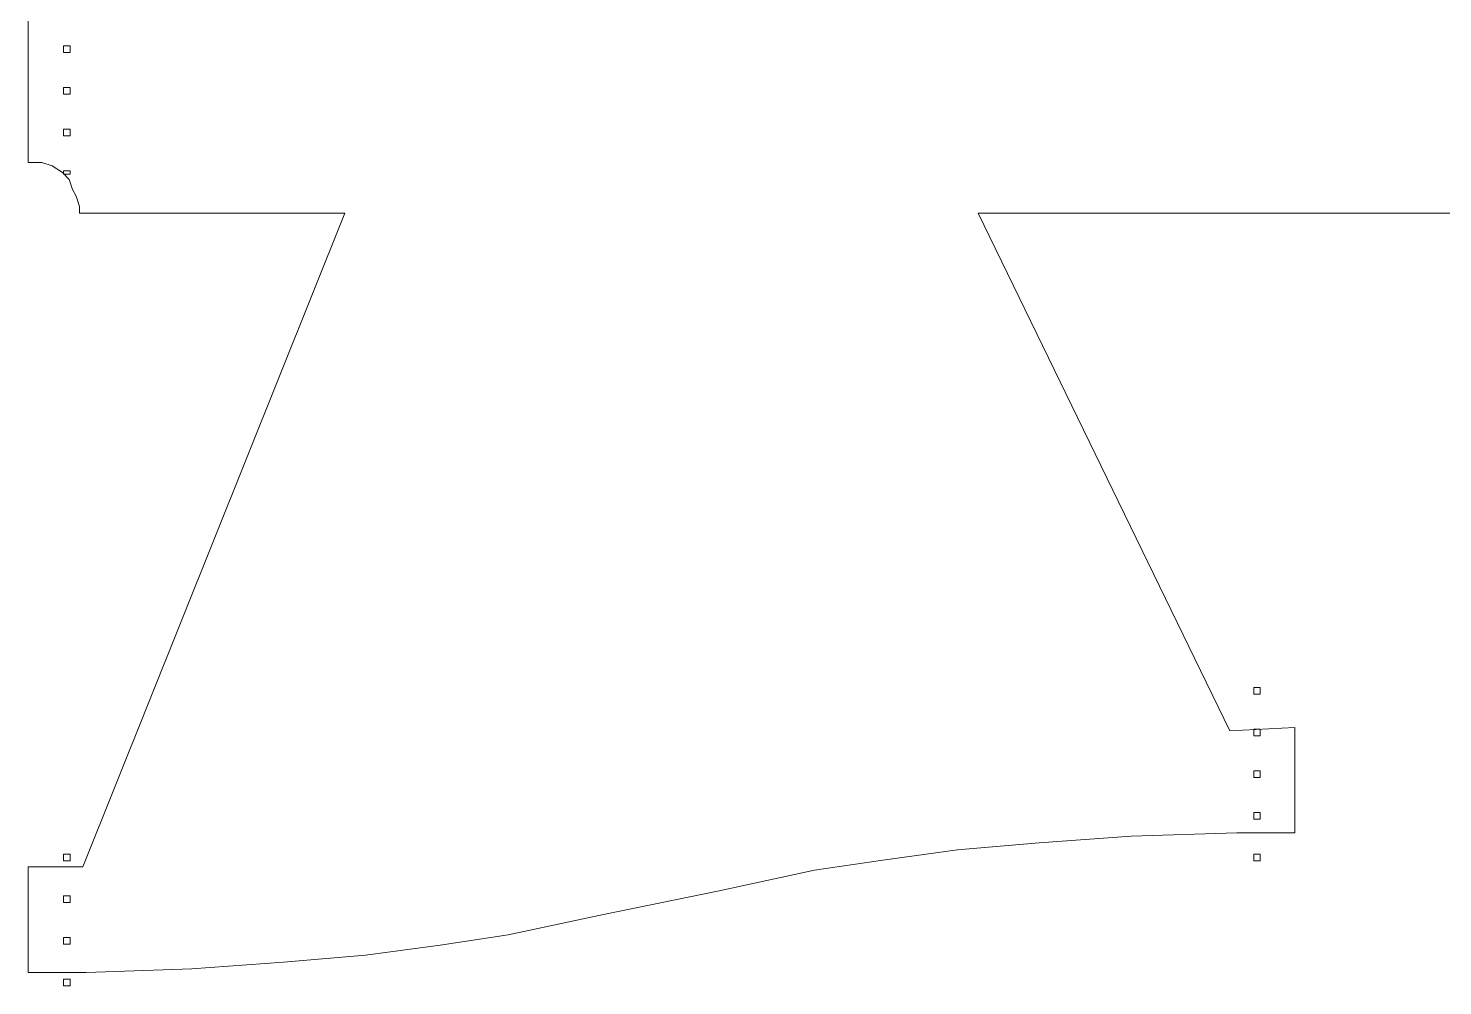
# Model space of a CAD drawing. Extents: x -34 to 186, y 96 to 243.
# Drawn here: x -33.5 to 76.4, y 96.3 to 170.7 of the extents above; entities that cross this region are included whole.
import ezdxf

# ---------------------------------------------------------------- set-up
doc = ezdxf.new("R2010")
doc.units = 0
doc.layers.add('LINING1', color=7, linetype='CONTINUOUS', lineweight=5, true_color=0xffffff)

# ---------------------------------------------------------------- blocks, each defined once
blk = doc.blocks.new('BLOCK_2')
at = {"layer": 'LINING1', "color": 1, "true_color": 0xff0000}
for points in [[(-30.3, 168.81), (-30.8, 168.81), (-30.8, 169.31), (-30.3, 169.31), (-30.3, 168.81)], [(-30.3, 165.57), (-30.8, 165.57), (-30.8, 166.07), (-30.3, 166.07), (-30.3, 165.57)], [(-30.3, 162.33), (-30.8, 162.33), (-30.8, 162.83), (-30.3, 162.83), (-30.3, 162.33)], [(-30.3, 159.34), (-30.8, 159.34), (-30.8, 159.59), (-30.3, 159.59), (-30.3, 159.34)], [(62.2, 118.93), (61.7, 118.93), (61.7, 119.43), (62.2, 119.43), (62.2, 118.93)], [(62.2, 115.69), (61.7, 115.69), (61.7, 116.19), (62.2, 116.19), (62.2, 115.69)], [(62.2, 112.45), (61.7, 112.45), (61.7, 112.95), (62.2, 112.95), (62.2, 112.45)], [(62.2, 109.21), (61.7, 109.21), (61.7, 109.71), (62.2, 109.71), (62.2, 109.21)], [(-30.3, 105.97), (-30.8, 105.97), (-30.8, 106.47), (-30.3, 106.47), (-30.3, 105.97)], [(62.2, 105.97), (61.7, 105.97), (61.7, 106.47), (62.2, 106.47), (62.2, 105.97)], [(-30.3, 102.73), (-30.8, 102.73), (-30.8, 103.23), (-30.3, 103.23), (-30.3, 102.73)], [(-30.3, 99.49), (-30.8, 99.49), (-30.8, 99.99), (-30.3, 99.99), (-30.3, 99.49)], [(-30.3, 96.25), (-30.8, 96.25), (-30.8, 96.75), (-30.3, 96.75), (-30.3, 96.25)]]:
    blk.add_lwpolyline(points, dxfattribs=at)

msp = doc.modelspace()

# ---------------------------------------------------------------- linework, layer by layer
at = {"layer": 'LINING1', "color": 1, "true_color": 0xff0000}
msp.add_lwpolyline([(112.5, 156.3), (40.27, 156.3), (59.85, 116.08), (64.88, 116.34), (64.88, 108.14), (60.38, 108.14), (52.18, 107.88), (45.03, 107.35), (38.68, 106.82), (32.86, 106.02), (27.57, 105.23), (20.16, 103.64), (11.17, 101.79), (3.76, 100.2), (-1.53, 99.41), (-7.35, 98.62), (-13.7, 98.09), (-20.85, 97.56), (-29.05, 97.29), (-33.55, 97.29), (-33.55, 105.5), (-29.32, 105.5), (-8.94, 156.3), (-29.58, 156.3), (-29.58, 156.82), (-29.84, 157.62), (-30.11, 158.15), (-30.37, 158.94), (-30.9, 159.47), (-31.7, 160), (-32.49, 160.26), (-33.28, 160.26), (-33.55, 160.26), (-33.55, 243.34)], dxfattribs=at)

# ---------------------------------------------------------------- block references
at = {"layer": 'LINING1'}
msp.add_blockref('BLOCK_2', (0, 0), dxfattribs=at)

doc.saveas('drawing.dxf')
